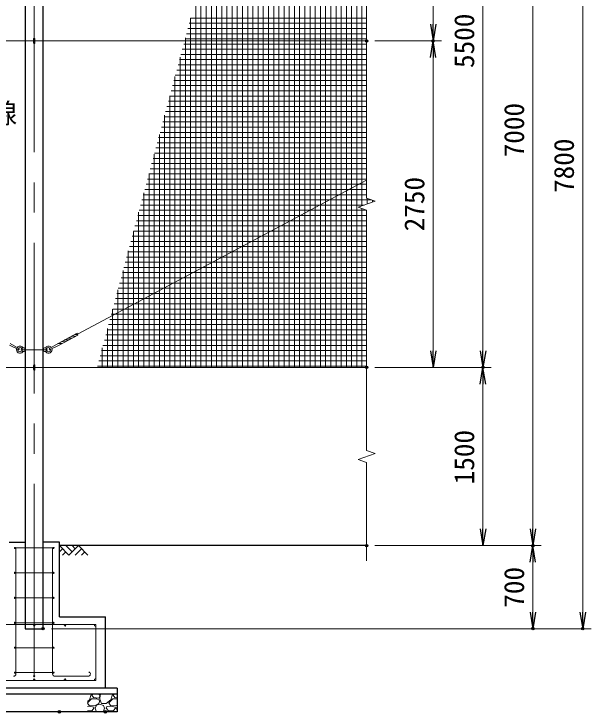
# Model space of a CAD drawing. Units: millimetres, scale not verified. Extents: x -14700 to 14700, y -10395 to 10395.
# Drawn here: x -1815 to 3046, y -3216 to 2671 of the extents above; entities that cross this region are included whole.
import ezdxf
from ezdxf.enums import TextEntityAlignment as Align

# ---------------------------------------------------------------- set-up
doc = ezdxf.new("R2010")
doc.units = ezdxf.units.MM
doc.header["$LTSCALE"] = 40
doc.header["$PDMODE"] = 32
doc.header["$PDSIZE"] = 20
doc.linetypes.add('USER1', pattern=[50.8, 31.75, -6.35, 6.35, -6.35])
for name, color, linetype, lineweight in [('0-1_D-STR1', 1, 'Continuous', 25), ('0-2_D-BMK', 2, 'USER1', 13), ('0-3_D-STR3', 3, 'Continuous', 13), ('0-4_D-BGD', 7, 'Continuous', 25), ('0-5_D-STR-DIM', 7, 'Continuous', 13), ('0-8_D-STR-TXT', 7, 'Continuous', 13), ('0-9_D-STR2', 7, 'Continuous', 13), ('0-A_D-DCR-HCH', 7, 'Continuous', 13), ('0-B_D-STR4', 7, 'Continuous', 25)]:
    doc.layers.add(name, color=color, linetype=linetype, lineweight=lineweight)
doc.layers.add('0-6_0', color=7, linetype='Continuous')
doc.layers.add('0-7_Defpoints', color=8, linetype='Continuous')
doc.styles.add('ＭＳ ゴシック', font='')
doc.styles.get('ＭＳ ゴシック').set_extended_font_data('MS Gothic')

# ---------------------------------------------------------------- blocks, each defined once
blk = doc.blocks.new('_Open')
at = {"layer": '0-6_0'}
blk.add_line((-40, 6.67), (0, 0), dxfattribs=at)
blk.add_lwpolyline([(-40, -6.67), (0, 0), (-40, 0)], dxfattribs=at)

msp = doc.modelspace()

# ---------------------------------------------------------------- linework, layer by layer
at = {"layer": '0-1_D-STR1'}
msp.add_lwpolyline([(-1569.24, 5293.74), (-1719.24, 5293.74), (-1719.24, -2506.26), (-1569.24, -2506.26)], close=True, dxfattribs=at)
at = {"layer": '0-2_D-BMK'}
for p, q in [((-1644.24, -2557.26), (-1644.24, 5344.74)), ((-1756.74, -156.26), (-1531.74, -156.26))]:
    msp.add_line(p, q, dxfattribs=at)
at = {"layer": '0-3_D-STR3'}
for p, q in [((-10862.55, 2443.74), (1155.76, 2443.74)), ((-1650.24, 2460.74), (-1650.24, 2426.74)), ((-1638.24, 2460.74), (-1638.24, 2426.74)), ((1155.76, 1272.28), (-1279.32, -25.6)), ((-1442.18, -103.34), (-1283.33, -18.67)), ((-1434.65, -117.46), (-1275.81, -32.79)), ((-1348.76, -58.48), (-1333.51, -59)), ((-1320.52, -43.43), (-1305.27, -43.94)), ((-1292.28, -28.38), (-1277.65, -28.87)), ((-1853.82, -117.46), (-1777.61, -154.11)), ((-1846.3, -103.34), (-1773.38, -146.17)), ((-1442.18, -103.34), (-1515.1, -146.17)), ((-1434.65, -117.46), (-1510.87, -154.11)), ((-1433.48, -103.63), (-1418.23, -104.15)), ((-1405.24, -88.58), (-1389.99, -89.1)), ((-1377, -73.53), (-1361.75, -74.05)), ((-1745.02, -142.76), (-1748.46, -148.26)), ((-1748.46, -148.26), (-1748.46, -164.26)), ((-1745.02, -169.76), (-1748.46, -164.26)), ((-1722.02, -141.26), (-1745.02, -142.76)), ((-1745.02, -142.76), (-1745.02, -156.26)), ((-1745.02, -169.76), (-1745.02, -156.26)), ((-1722.02, -171.26), (-1745.02, -169.76)), ((-1722.02, -141.26), (-1722.02, -171.26)), ((-1722.02, -148.26), (-1719.24, -148.26)), ((-1722.02, -164.26), (-1719.24, -164.26)), ((-1566.46, -148.26), (-1569.24, -148.26)), ((-1566.46, -164.26), (-1569.24, -164.26)), ((-1566.46, -141.26), (-1543.46, -142.76)), ((-1566.46, -141.26), (-1566.46, -171.26)), ((-1566.46, -171.26), (-1543.46, -169.76)), ((-1543.46, -142.76), (-1543.46, -156.26)), ((-1543.46, -142.76), (-1540.02, -148.26)), ((-1543.46, -169.76), (-1543.46, -156.26)), ((-1543.46, -169.76), (-1540.02, -164.26)), ((-1540.02, -148.26), (-1540.02, -164.26)), ((-1650.24, -289.26), (-1650.24, -323.26)), ((-1638.24, -289.26), (-1638.24, -323.26)), ((-10862.55, -306.26), (1155.76, -306.26)), ((-1481.74, -1826.26), (-1806.74, -1826.26)), ((-1798.74, -2886.59), (-1798.74, -1826.26)), ((-1644.24, -2906.59), (-1644.24, -1826.26)), ((-1489.74, -2886.59), (-1489.74, -1826.26)), ((-1481.74, -2036.26), (-1806.74, -2036.26)), ((-1481.74, -2246.26), (-1806.74, -2246.26)), ((-1124.24, -2471.26), (-2164.24, -2471.26)), ((-1481.74, -2456.26), (-1806.74, -2456.26)), ((-1124.24, -2941.26), (-1124.24, -2471.26)), ((-1481.74, -2666.26), (-1806.74, -2666.26)), ((-1481.74, -2876.26), (-1806.74, -2876.26)), ((-1124.24, -2941.26), (-2164.24, -2941.26)), ((-1469.74, -2906.59), (-1189.31, -2906.59))]:
    msp.add_line(p, q, dxfattribs=at)
for centre, radius in [((-1806.74, -1826.26), 5), ((-1481.74, -1826.26), 5), ((-1806.74, -2036.26), 5), ((-1481.74, -2036.26), 5), ((-1806.74, -2246.26), 5), ((-1481.74, -2246.26), 5), ((-1806.74, -2456.26), 5), ((-1644.24, -2477.76), 6.5), ((-1481.74, -2456.26), 5), ((-1384.24, -2477.76), 6.5), ((-1130.74, -2477.76), 6.5), ((-1806.74, -2666.26), 5), ((-1481.74, -2666.26), 5), ((-1806.74, -2876.26), 5), ((-1481.74, -2876.26), 5), ((-1644.24, -2934.76), 6.5), ((-1644.24, -2906.59), 5), ((-1384.24, -2934.76), 6.5), ((-1130.74, -2934.76), 6.5)]:
    msp.add_circle(centre, radius, dxfattribs=at)
for centre, radius, start, end in [((-1644.24, 2460.74), 6, 0, 180), ((-1644.24, 2426.74), 6, 180, 0), ((-1349.78, -88.46), 30, 88.05695, 120.42885), ((-1321.54, -73.41), 30, 88.05695, 120.42775), ((-1332.5, -29.01), 30, 268.05693, 298.05702), ((-1293.3, -58.36), 30, 88.05695, 120.42775), ((-1304.26, -13.96), 30, 268.05693, 298.05702), ((-1379.1, -78.78), 113.07, 24.00017, 32.11403), ((-1434.49, -133.61), 30, 88.05839, 120.42885), ((-1406.25, -118.56), 30, 88.05695, 120.42775), ((-1417.21, -74.17), 30, 268.05693, 298.05702), ((-1378.01, -103.51), 30, 88.05695, 120.4287), ((-1388.97, -59.12), 30, 268.05693, 298.05702), ((-1360.74, -44.06), 30, 268.0584, 298.05821), ((-1764.02, -156.26), 30, 161.89662, 319.66701), ((-1764.02, -156.26), 30, 40.33299, 141.98866), ((-1764.02, -156.26), 17.5, 167.38779, 332.79711), ((-1775.49, -150.14), 4.5, 241.94095, 61.94095), ((-1764.02, -156.26), 17.5, 27.20289, 136.49751), ((-1730.48, -127.78), 14, 220.33299, 273.7314), ((-1730.48, -184.73), 14, 86.2686, 139.66701), ((-1730.48, -184.73), 14, 86.2686, 139.66701), ((-1558, -127.78), 14, 266.2686, 319.66701), ((-1558, -184.73), 14, 40.33299, 93.7314), ((-1558, -184.73), 14, 40.33299, 93.7314), ((-1524.46, -156.26), 30, 38.01134, 139.66701), ((-1524.46, -156.26), 30, 220.33299, 18.10338), ((-1524.46, -156.26), 17.5, 43.50249, 152.79711), ((-1524.46, -156.26), 17.5, 207.20289, 12.61221), ((-1512.98, -150.14), 4.5, 118.05905, 298.05905), ((-1644.24, -289.26), 6, 0, 180), ((-1644.24, -323.26), 6, 180, 0), ((-1190.13, -2887.93), 18.68, 267.47455, 68.33411), ((-1818.74, -2886.59), 20, 270, 0), ((-1469.74, -2886.59), 20, 180, 270)]:
    msp.add_arc(centre, radius, start, end, dxfattribs=at)
at = {"layer": '0-4_D-BGD'}
msp.add_line((1155.76, -1806.26), (-1431.74, -1806.26), dxfattribs=at)
at = {"layer": '0-5_D-STR-DIM'}
for p, q in [((2975.76, 5153.74), (2975.76, -2366.26)), ((1715.76, 2583.74), (1715.76, 5053.74)), ((2135.76, -166.26), (2135.76, 5053.74)), ((2555.76, 5053.74), (2555.76, -1666.26)), ((1155.76, 1120.05), (1155.76, 3767.44)), ((1225.76, 2443.74), (1785.76, 2443.74)), ((1225.76, 2443.74), (1785.76, 2443.74)), ((1715.76, -166.26), (1715.76, 2303.74)), ((1226.24, 1094.4), (1155.76, 1120.05)), ((1085.28, 1043.09), (1226.24, 1094.4)), ((1155.76, 1017.44), (1085.28, 1043.09)), ((1155.76, -1004.95), (1155.76, 1017.44)), ((1225.76, -306.26), (2205.76, -306.26)), ((1225.76, -306.26), (2205.76, -306.26)), ((1225.76, -306.26), (1785.76, -306.26)), ((2135.76, -1666.26), (2135.76, -446.26)), ((1085.28, -1081.91), (1226.24, -1030.6)), ((1226.24, -1030.6), (1155.76, -1004.95)), ((1155.76, -1107.56), (1085.28, -1081.91)), ((1155.76, -1933.85), (1155.76, -1107.56)), ((1225.76, -1806.26), (2205.76, -1806.26)), ((1225.76, -1806.26), (2625.76, -1806.26)), ((1225.76, -1806.26), (2625.76, -1806.26)), ((2555.76, -1946.26), (2555.76, -2366.26)), ((-1499.24, -2506.26), (2625.76, -2506.26)), ((-1499.24, -2506.26), (3045.76, -2506.26))]:
    msp.add_line(p, q, dxfattribs=at)
at = {"layer": '0-7_Defpoints'}
for p in [(1155.76, 2443.74), (1715.76, 2443.74), (1155.76, -306.26), (2135.76, -306.26), (1155.76, -1806.26), (2555.76, -1806.26), (-1569.24, -2506.26), (2555.76, -2506.26), (2975.76, -2506.26), (-1431.74, -3206.26), (-1044.24, -3206.26)]:
    msp.add_point(p, dxfattribs=at)
at = {"layer": '0-9_D-STR2'}
for p, q in [((372.69, -306.26), (372.69, 5193.74)), ((416.44, -306.26), (416.44, 5193.74)), ((460.19, -306.26), (460.19, 5193.74)), ((503.94, -306.26), (503.94, 5193.74)), ((547.69, -306.26), (547.69, 5193.74)), ((591.44, -306.26), (591.44, 5193.74)), ((635.19, -306.26), (635.19, 5193.74)), ((678.94, -306.26), (678.94, 5193.74)), ((722.69, -306.26), (722.69, 5193.74)), ((766.44, -306.26), (766.44, 5193.74)), ((810.19, -306.26), (810.19, 5193.74)), ((853.94, -306.26), (853.94, 5193.74)), ((897.69, -306.26), (897.69, 5193.74)), ((941.44, -306.26), (941.44, 5193.74)), ((985.19, -306.26), (985.19, 5193.74)), ((1028.94, -306.26), (1028.94, 5193.74)), ((1072.69, -306.26), (1072.69, 5193.74)), ((328.94, -306.26), (328.94, 5083.56)), ((285.19, -306.26), (285.19, 4920.28)), ((241.44, -306.26), (241.44, 4757.01)), ((197.69, -306.26), (197.69, 4593.73)), ((153.94, -306.26), (153.94, 4430.45)), ((110.19, -306.26), (110.19, 4267.17)), ((66.44, -306.26), (66.44, 4103.9)), ((22.69, -306.26), (22.69, 3940.62)), ((-21.06, -306.26), (-21.06, 3777.34)), ((1116.44, 1054.43), (1116.44, 3781.75)), ((-64.81, -306.26), (-64.81, 3614.07)), ((-108.56, -306.26), (-108.56, 3450.79)), ((-152.31, -306.26), (-152.31, 3287.51)), ((-196.06, -306.26), (-196.06, 3124.23)), ((-239.81, -306.26), (-239.81, 2960.96)), ((-283.56, -306.26), (-283.56, 2797.68)), ((-338.55, 2592.47), (1155.76, 2592.47)), ((-327.31, -306.26), (-327.31, 2634.4)), ((-326.82, 2636.22), (1155.76, 2636.22)), ((-350.27, 2548.72), (1155.76, 2548.72)), ((-361.99, 2504.97), (1155.76, 2504.97)), ((-385.44, 2417.47), (1155.76, 2417.47)), ((-373.72, 2461.22), (1155.76, 2461.22)), ((-371.06, -306.26), (-371.06, 2471.12)), ((-397.16, 2373.72), (1155.76, 2373.72)), ((-414.81, -306.26), (-414.81, 2307.85)), ((-408.88, 2329.97), (1155.76, 2329.97)), ((-432.33, 2242.47), (1155.76, 2242.47)), ((-420.61, 2286.22), (1155.76, 2286.22)), ((-444.05, 2198.72), (1155.76, 2198.72)), ((-458.56, -306.26), (-458.56, 2144.57)), ((-455.77, 2154.97), (1155.76, 2154.97)), ((-479.22, 2067.47), (1155.76, 2067.47)), ((-467.5, 2111.22), (1155.76, 2111.22)), ((-490.94, 2023.72), (1155.76, 2023.72)), ((-502.67, 1979.97), (1155.76, 1979.97)), ((-502.31, -306.26), (-502.31, 1981.29)), ((-526.11, 1892.47), (1155.76, 1892.47)), ((-514.39, 1936.22), (1155.76, 1936.22)), ((-537.83, 1848.72), (1155.76, 1848.72)), ((-549.56, 1804.97), (1155.76, 1804.97)), ((-546.06, -306.26), (-546.06, 1818.02)), ((-573, 1717.47), (1155.76, 1717.47)), ((-561.28, 1761.22), (1155.76, 1761.22)), ((-589.81, -306.26), (-589.81, 1654.74)), ((-584.73, 1673.72), (1155.76, 1673.72)), ((-596.45, 1629.97), (1155.76, 1629.97)), ((-619.89, 1542.47), (1155.76, 1542.47)), ((-608.17, 1586.22), (1155.76, 1586.22)), ((-633.56, -306.26), (-633.56, 1491.46)), ((-631.62, 1498.72), (1155.76, 1498.72)), ((-643.34, 1454.97), (1155.76, 1454.97)), ((-666.78, 1367.47), (1155.76, 1367.47)), ((-655.06, 1411.22), (1155.76, 1411.22)), ((-678.51, 1323.72), (1155.76, 1323.72)), ((-677.31, -306.26), (-677.31, 1328.18)), ((-690.23, 1279.97), (1155.76, 1279.97)), ((-713.68, 1192.47), (1155.76, 1192.47)), ((-701.95, 1236.22), (1155.76, 1236.22)), ((-725.4, 1148.72), (1155.76, 1148.72)), ((-721.06, -306.26), (-721.06, 1164.91)), ((-748.84, 1061.22), (1135.09, 1061.22)), ((-737.12, 1104.97), (1197.18, 1104.97)), ((1160.19, 1070.36), (1160.19, 1118.44)), ((1203.94, 1086.28), (1203.94, 1102.51)), ((-764.81, -306.26), (-764.81, 1001.63)), ((-760.57, 1017.47), (1155.68, 1017.47)), ((1116.44, -306.26), (1116.44, 1031.75)), ((-772.29, 973.72), (1155.76, 973.72)), ((-795.74, 886.22), (1155.76, 886.22)), ((-784.01, 929.97), (1155.76, 929.97)), ((-808.56, -306.26), (-808.56, 838.35)), ((-807.46, 842.47), (1155.76, 842.47)), ((-819.18, 798.72), (1155.76, 798.72)), ((-842.63, 711.22), (1155.76, 711.22)), ((-830.9, 754.97), (1155.76, 754.97)), ((-854.35, 667.47), (1155.76, 667.47)), ((-852.31, -306.26), (-852.31, 675.08)), ((-866.07, 623.72), (1155.76, 623.72)), ((-889.52, 536.22), (1155.76, 536.22)), ((-877.79, 579.97), (1155.76, 579.97)), ((-901.24, 492.47), (1155.76, 492.47)), ((-896.06, -306.26), (-896.06, 511.8)), ((-912.96, 448.72), (1155.76, 448.72)), ((-936.41, 361.22), (1155.76, 361.22)), ((-924.69, 404.97), (1155.76, 404.97)), ((-948.13, 317.47), (1155.76, 317.47)), ((-939.81, -306.26), (-939.81, 348.52)), ((-959.85, 273.72), (1155.76, 273.72)), ((-983.56, -306.26), (-983.56, 185.24)), ((-983.3, 186.22), (1155.76, 186.22)), ((-971.58, 229.97), (1155.76, 229.97)), ((-995.02, 142.47), (1155.76, 142.47)), ((-1006.75, 98.72), (1155.76, 98.72)), ((-1030.19, 11.22), (1155.76, 11.22)), ((-1027.31, -306.26), (-1027.31, 21.97)), ((-1018.47, 54.97), (1155.76, 54.97)), ((-1041.91, -32.53), (1155.76, -32.53)), ((-1053.64, -76.28), (1155.76, -76.28)), ((-1077.08, -163.78), (1155.76, -163.78)), ((-1071.06, -306.26), (-1071.06, -141.31)), ((-1065.36, -120.03), (1155.76, -120.03)), ((-1088.8, -207.53), (1155.76, -207.53)), ((-1100.53, -251.28), (1155.76, -251.28)), ((-1114.81, -306.26), (-1114.81, -304.59)), ((-1112.25, -295.03), (1155.76, -295.03))]:
    msp.add_line(p, q, dxfattribs=at)
at = {"layer": '0-A_D-DCR-HCH'}
for p, q in [((-1351.92, -1886.07), (-1431.74, -1806.26)), ((-1325.31, -1859.47), (-1378.53, -1806.26)), ((-1272.1, -1806.26), (-1351.92, -1886.07)), ((-1298.57, -1833), (-1325.31, -1806.26)), ((-1272.1, -1806.26), (-1192.28, -1886.07)), ((-1405.13, -1832.86), (-1431.74, -1859.35)), ((-1378.53, -1859.47), (-1405.25, -1886.07)), ((-1245.5, -1832.86), (-1298.95, -1886.07)), ((-1218.89, -1859.47), (-1245.62, -1886.07)), ((-1178.85, -3106.24), (-1164.45, -3061.24)), ((-1164.45, -3061.24), (-1167.5, -3056.26)), ((-1150.47, -3056.26), (-1159.05, -3064.84)), ((-1090.65, -3064.84), (-1100.47, -3056.26)), ((-1081.42, -3056.26), (-1088.85, -3063.04)), ((-998.85, -3106.24), (-984.45, -3061.24)), ((-984.45, -3061.24), (-987.5, -3056.26)), ((-970.47, -3056.26), (-979.05, -3064.84)), ((-1194.24, -3130.54), (-1162.65, -3095.44)), ((-1194.24, -3118.13), (-1178.85, -3106.24)), ((-1162.65, -3095.44), (-1115.85, -3095.44)), ((-1159.05, -3064.84), (-1144.65, -3086.44)), ((-1144.65, -3086.44), (-1099.65, -3091.84)), ((-1115.85, -3095.44), (-1092.45, -3111.64)), ((-1099.65, -3091.84), (-1090.65, -3075.64)), ((-1092.45, -3111.64), (-1099.65, -3136.84)), ((-1088.85, -3063.04), (-1090.65, -3100.84)), ((-1090.65, -3075.64), (-1090.65, -3064.84)), ((-1090.65, -3100.84), (-1076.25, -3135.04)), ((-1038.45, -3136.84), (-998.85, -3106.24)), ((-1015.05, -3131.44), (-982.65, -3095.44)), ((-982.65, -3095.44), (-944.24, -3095.44)), ((-979.05, -3064.84), (-964.65, -3086.44)), ((-964.65, -3086.44), (-944.24, -3088.89)), ((-1182.45, -3153.04), (-1194.24, -3132.84)), ((-1178.85, -3158.44), (-1194.24, -3160.06)), ((-1137.45, -3156.64), (-1182.45, -3153.04)), ((-1142.85, -3167.44), (-1178.85, -3158.44)), ((-1141.05, -3176.44), (-1157.25, -3194.44)), ((-1141.05, -3176.44), (-1142.85, -3167.44)), ((-1099.65, -3136.84), (-1137.45, -3156.64)), ((-1132.05, -3176.44), (-1121.25, -3201.64)), ((-1130.25, -3176.44), (-1119.45, -3151.24)), ((-1119.45, -3151.24), (-1090.65, -3142.24)), ((-1090.65, -3142.24), (-1061.85, -3153.04)), ((-1076.25, -3135.04), (-1038.45, -3136.84)), ((-1061.85, -3153.04), (-1051.05, -3176.44)), ((-1060.05, -3201.64), (-1051.05, -3176.44)), ((-1038.45, -3176.44), (-1033.05, -3162.04)), ((-1018.65, -3198.04), (-1038.45, -3176.44)), ((-998.85, -3158.44), (-1033.05, -3162.04)), ((-1002.45, -3153.04), (-1015.05, -3131.44)), ((-957.45, -3156.64), (-1002.45, -3153.04)), ((-962.85, -3167.44), (-998.85, -3158.44)), ((-961.05, -3176.44), (-977.25, -3194.44)), ((-961.05, -3176.44), (-962.85, -3167.44)), ((-944.24, -3149.72), (-957.45, -3156.64)), ((-952.05, -3176.44), (-944.24, -3194.67)), ((-950.25, -3176.44), (-944.24, -3162.41)), ((-1157.25, -3194.44), (-1194.24, -3197.66)), ((-1153.65, -3205.24), (-1156.02, -3206.26)), ((-1150.61, -3206.26), (-1153.65, -3205.24)), ((-1121.25, -3201.64), (-1105.57, -3206.26)), ((-1075.74, -3206.26), (-1060.05, -3201.64)), ((-1047.45, -3205.24), (-1048.56, -3206.26)), ((-1035.29, -3206.26), (-1047.45, -3205.24)), ((-977.25, -3194.44), (-1018.65, -3198.04)), ((-973.65, -3205.24), (-976.02, -3206.26)), ((-970.61, -3206.26), (-973.65, -3205.24))]:
    msp.add_line(p, q, dxfattribs=at)
at = {"layer": '0-B_D-STR4'}
for p, q in [((-1856.74, -1776.26), (-1719.24, -1776.26)), ((-1431.74, -1776.26), (-1569.24, -1776.26)), ((-1431.74, -2406.26), (-1431.74, -1776.26)), ((-1431.74, -2406.26), (-1044.24, -2406.26)), ((-1044.24, -3006.26), (-1044.24, -2406.26)), ((-944.24, -3006.26), (-2344.24, -3006.26)), ((-944.24, -3056.26), (-2344.24, -3056.26)), ((-944.24, -3006.26), (-944.24, -3206.26)), ((-944.24, -3206.26), (-2344.24, -3206.26))]:
    msp.add_line(p, q, dxfattribs=at)

# ---------------------------------------------------------------- block references
at = {"layer": '0-5_D-STR-DIM', "xscale": 3.5, "yscale": 3.5}
for p, rotation in [((1715.76, 2443.74), 270), ((1715.76, 2443.74), 90), ((1715.76, -306.26), 270), ((2135.76, -306.26), 270), ((2135.76, -306.26), 90), ((2135.76, -1806.26), 270), ((2555.76, -1806.26), 270), ((2555.76, -1806.26), 90), ((2555.76, -2506.26), 270), ((2975.76, -2506.26), 270)]:
    msp.add_blockref('_Open', p, dxfattribs=dict(at, rotation=rotation))

# ---------------------------------------------------------------- texts
at = {"layer": '0-5_D-STR-DIM', "style": 'ＭＳ ゴシック'}
for s, p in [('5500', (2112.14, 2215.81)), ('7000', (2532.14, 1463.62)), ('7800', (2952.14, 1163.62)), ('2750', (1692.14, 840.37)), ('1500', (2112.14, -1290.41)), ('700', (2532.14, -2329.51))]:
    msp.add_text(s, height=168.3, rotation=90, dxfattribs=at).set_placement(p, align=Align.BOTTOM_LEFT)
at = {"layer": '0-8_D-STR-TXT', "style": 'ＭＳ ゴシック'}
msp.add_text('38mm めっき鋼ヨリ線', height=168.3, dxfattribs=at).set_placement((-3968.52, 1699.35), align=Align.BOTTOM_LEFT)

doc.saveas('drawing.dxf')
